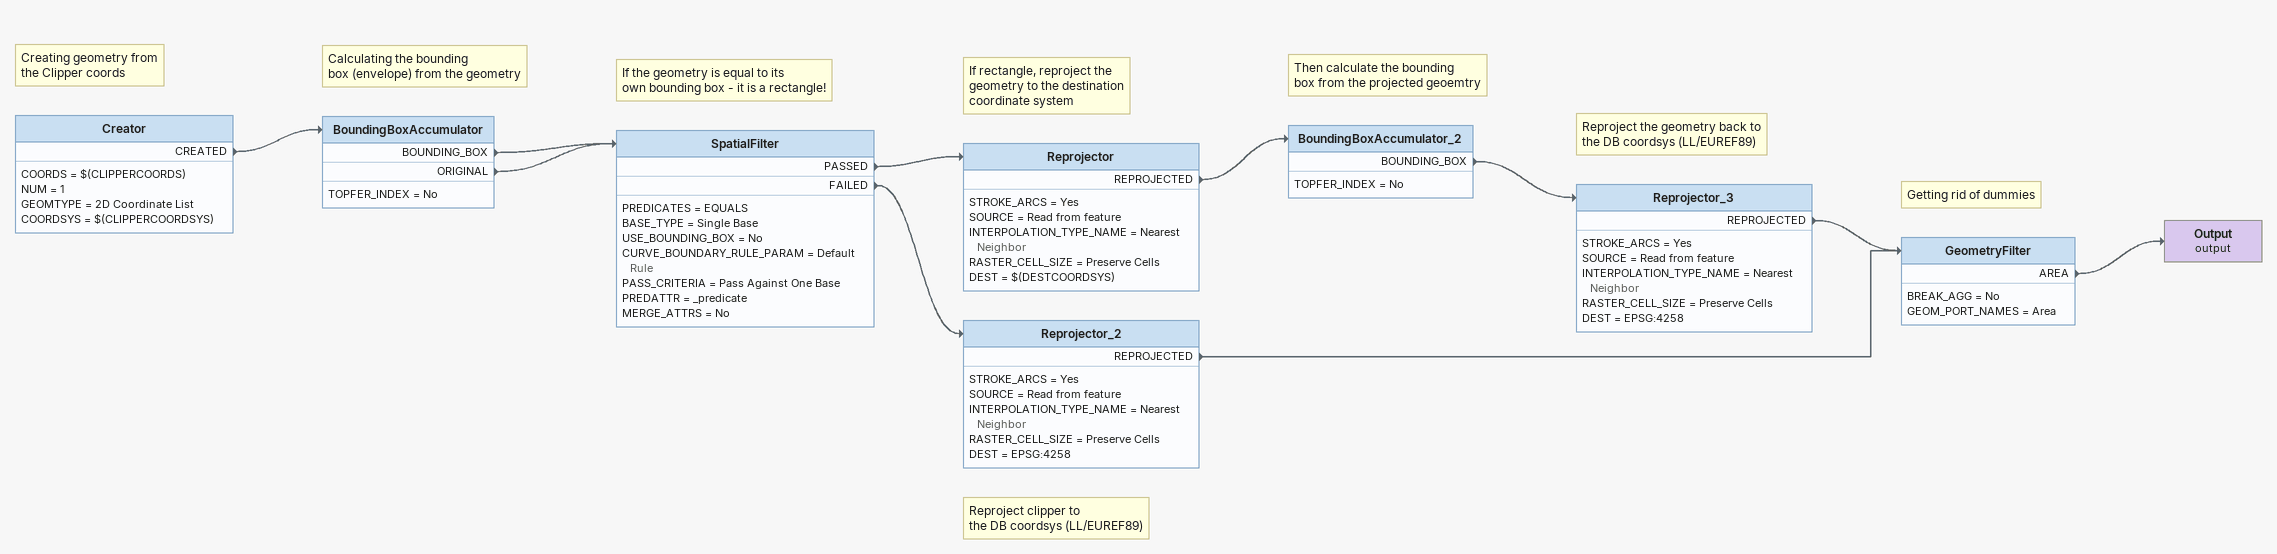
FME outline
Note: Creating geometry from / the Clipper coords
Creator
    COORDS = $(CLIPPERCOORDS)
    NUM = 1
    GEOMTYPE = 2D Coordinate List
    COORDSYS = $(CLIPPERCOORDSYS)
    CREATED -> BoundingBoxAccumulator
Note: Calculating the bounding / box (envelope) from the geometry
BoundingBoxAccumulator
    TOPFER_INDEX = No
    BOUNDING_BOX -> SpatialFilter
    ORIGINAL -> SpatialFilter
Note: If the geometry is equal to its / own bounding box - it is a rectangle!
SpatialFilter
    PREDICATES = EQUALS
    BASE_TYPE = Single Base
    USE_BOUNDING_BOX = No
    CURVE_BOUNDARY_RULE_PARAM = Default Rule
    PASS_CRITERIA = Pass Against One Base
    PREDATTR = _predicate
    MERGE_ATTRS = No
    PASSED -> Reprojector
    FAILED -> Reprojector_2
Note: If rectangle, reproject the / geometry to the destination / coordinate system
Reprojector
    STROKE_ARCS = Yes
    SOURCE = Read from feature
    INTERPOLATION_TYPE_NAME = Nearest Neighbor
    RASTER_CELL_SIZE = Preserve Cells
    DEST = $(DESTCOORDSYS)
    REPROJECTED -> BoundingBoxAccumulator_2
Note: Then calculate the bounding / box from the projected geoemtry
BoundingBoxAccumulator_2
    TOPFER_INDEX = No
    BOUNDING_BOX -> Reprojector_3
Note: Reproject the geometry back to / the DB coordsys (LL/EUREF89)
Reprojector_3
    STROKE_ARCS = Yes
    SOURCE = Read from feature
    INTERPOLATION_TYPE_NAME = Nearest Neighbor
    RASTER_CELL_SIZE = Preserve Cells
    DEST = EPSG:4258
    REPROJECTED -> GeometryFilter
Note: Reproject clipper to / the DB coordsys (LL/EUREF89)
Reprojector_2
    STROKE_ARCS = Yes
    SOURCE = Read from feature
    INTERPOLATION_TYPE_NAME = Nearest Neighbor
    RASTER_CELL_SIZE = Preserve Cells
    DEST = EPSG:4258
    REPROJECTED -> GeometryFilter
Note: Getting rid of dummies
GeometryFilter
    BREAK_AGG = No
    GEOM_PORT_NAMES = Area
    AREA -> Output (output)
Output (output)
